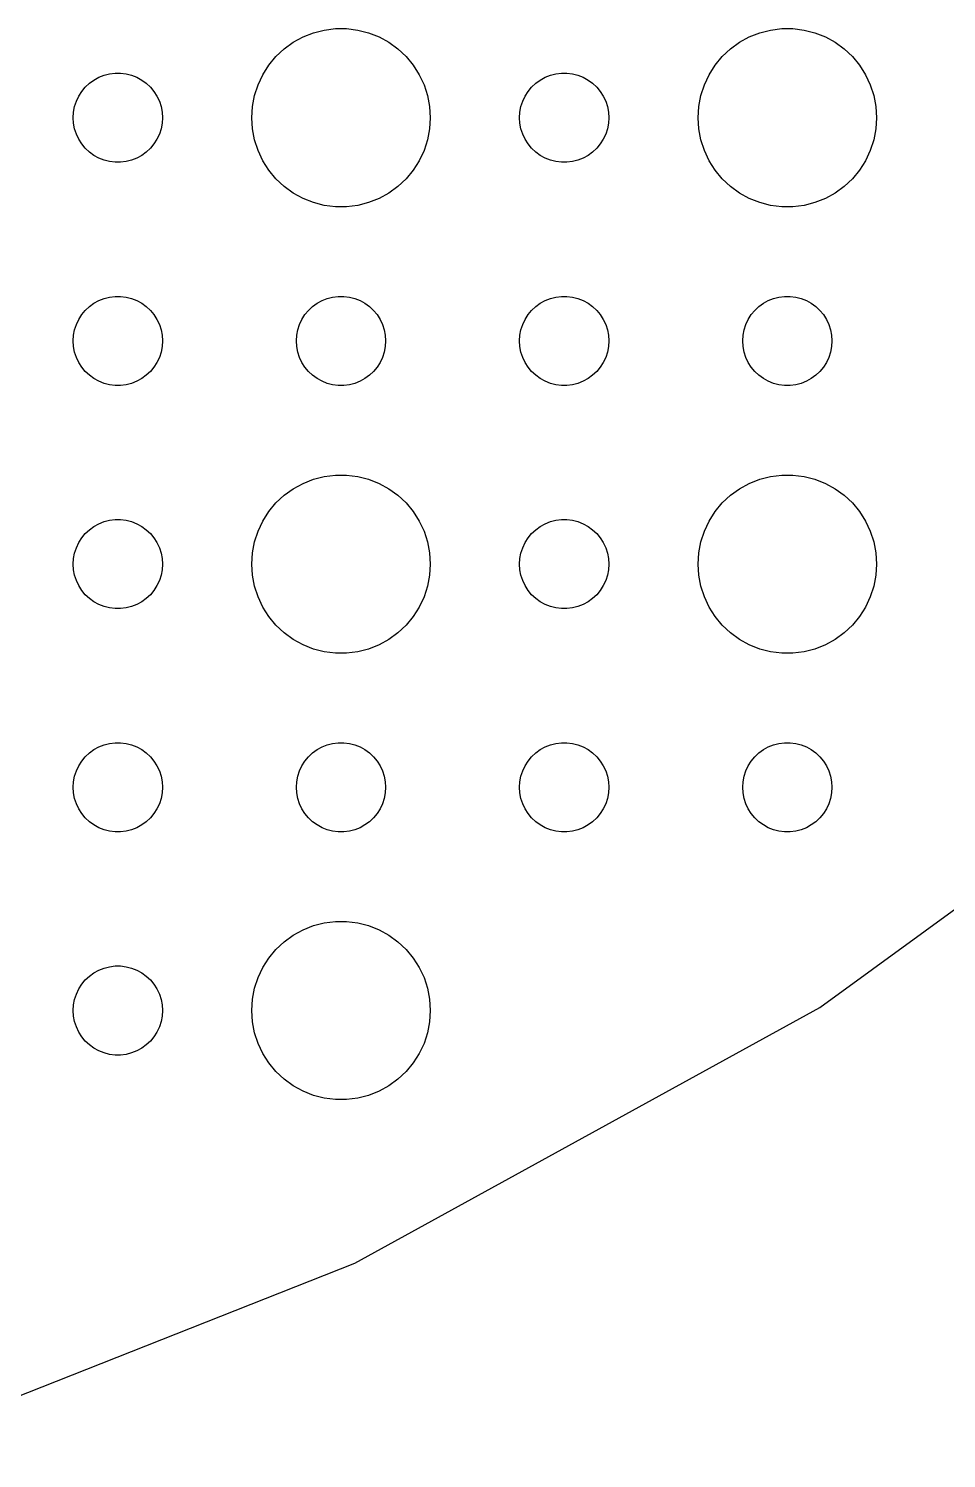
# Model space of a CAD drawing. Header units: metres. Extents: x -142 to 142, y -142 to 142.
# Drawn here: x 49.5 to 80.35, y -135.05 to -87.01 of the extents above; entities that cross this region are included whole.
import ezdxf

# ---------------------------------------------------------------- set-up
doc = ezdxf.new("R2010")
doc.units = ezdxf.units.M

msp = doc.modelspace()

# ---------------------------------------------------------------- linework, layer by layer
for p, q in [((58.3925, -87.467), (58.7227, -87.2855)), ((58.7227, -87.2855), (59.0729, -87.1468)), ((59.0729, -87.1468), (59.4379, -87.0531)), ((59.4379, -87.0531), (59.8116, -87.0059)), ((59.8116, -87.0059), (60.1884, -87.0059)), ((60.1884, -87.0059), (60.5621, -87.0531)), ((60.5621, -87.0531), (60.927, -87.1468)), ((60.927, -87.1468), (61.2773, -87.2855)), ((61.2773, -87.2855), (61.6075, -87.467)), ((73.3925, -87.467), (73.7227, -87.2855)), ((73.7227, -87.2855), (74.073, -87.1468)), ((74.073, -87.1468), (74.4379, -87.0531)), ((74.4379, -87.0531), (74.8116, -87.0059)), ((74.8116, -87.0059), (75.1884, -87.0059)), ((75.1884, -87.0059), (75.5621, -87.0531)), ((75.5621, -87.0531), (75.927, -87.1468)), ((75.927, -87.1468), (76.2773, -87.2855)), ((76.2773, -87.2855), (76.6075, -87.467)), ((57.8131, -87.9464), (58.0877, -87.6885)), ((58.0877, -87.6885), (58.3925, -87.467)), ((61.6075, -87.467), (61.9123, -87.6885)), ((61.9123, -87.6885), (62.1869, -87.9464)), ((72.8131, -87.9464), (73.0877, -87.6885)), ((73.0877, -87.6885), (73.3925, -87.467)), ((76.6075, -87.467), (76.9123, -87.6885)), ((76.9123, -87.6885), (77.1869, -87.9464)), ((57.3711, -88.5547), (57.5729, -88.2366)), ((57.5729, -88.2366), (57.8131, -87.9464)), ((62.1869, -87.9464), (62.427, -88.2366)), ((62.427, -88.2366), (62.6289, -88.5547)), ((72.3711, -88.5547), (72.573, -88.2366)), ((72.573, -88.2366), (72.8131, -87.9464)), ((77.1869, -87.9464), (77.427, -88.2366)), ((77.427, -88.2366), (77.6289, -88.5547)), ((51.4065, -88.9732), (51.5439, -88.8442)), ((51.5439, -88.8442), (51.6963, -88.7335)), ((51.6963, -88.7335), (51.8613, -88.6428)), ((51.8613, -88.6428), (52.0365, -88.5734)), ((52.0365, -88.5734), (52.2189, -88.5266)), ((52.2189, -88.5266), (52.4058, -88.503)), ((52.4058, -88.503), (52.5942, -88.503)), ((52.5942, -88.503), (52.7811, -88.5266)), ((52.7811, -88.5266), (52.9635, -88.5734)), ((52.9635, -88.5734), (53.1387, -88.6428)), ((53.1387, -88.6428), (53.3037, -88.7335)), ((53.3037, -88.7335), (53.4561, -88.8442)), ((53.4561, -88.8442), (53.5934, -88.9732)), ((57.2107, -88.8956), (57.3711, -88.5547)), ((62.6289, -88.5547), (62.7893, -88.8956)), ((66.4065, -88.9732), (66.5439, -88.8442)), ((66.5439, -88.8442), (66.6963, -88.7335)), ((66.6963, -88.7335), (66.8613, -88.6428)), ((66.8613, -88.6428), (67.0365, -88.5734)), ((67.0365, -88.5734), (67.2189, -88.5266)), ((67.2189, -88.5266), (67.4058, -88.503)), ((67.4058, -88.503), (67.5942, -88.503)), ((67.5942, -88.503), (67.7811, -88.5266)), ((67.7811, -88.5266), (67.9635, -88.5734)), ((67.9635, -88.5734), (68.1387, -88.6428)), ((68.1387, -88.6428), (68.3037, -88.7335)), ((68.3037, -88.7335), (68.4561, -88.8442)), ((68.4561, -88.8442), (68.5934, -88.9732)), ((72.2107, -88.8956), (72.3711, -88.5547)), ((77.6289, -88.5547), (77.7893, -88.8956)), ((51.1053, -89.4478), (51.1855, -89.2774)), ((51.1855, -89.2774), (51.2865, -89.1183)), ((51.2865, -89.1183), (51.4065, -88.9732)), ((53.5934, -88.9732), (53.7135, -89.1183)), ((53.7135, -89.1183), (53.8145, -89.2774)), ((53.8145, -89.2774), (53.8947, -89.4478)), ((57.0237, -89.624), (57.0942, -89.2539)), ((57.0942, -89.2539), (57.2107, -88.8956)), ((62.7893, -88.8956), (62.9057, -89.2539)), ((62.9057, -89.2539), (62.9763, -89.624)), ((66.1053, -89.4478), (66.1855, -89.2774)), ((66.1855, -89.2774), (66.2865, -89.1183)), ((66.2865, -89.1183), (66.4065, -88.9732)), ((68.5934, -88.9732), (68.7135, -89.1183)), ((68.7135, -89.1183), (68.8145, -89.2774)), ((68.8145, -89.2774), (68.8947, -89.4478)), ((72.0237, -89.624), (72.0943, -89.2539)), ((72.0943, -89.2539), (72.2107, -88.8956)), ((77.7893, -88.8956), (77.9057, -89.2539)), ((77.9057, -89.2539), (77.9763, -89.624)), ((51, -90), (51.0118, -89.812)), ((51.0118, -89.812), (51.0471, -89.627)), ((51.0471, -89.627), (51.1053, -89.4478)), ((53.8947, -89.4478), (53.9529, -89.627)), ((53.9529, -89.627), (53.9882, -89.812)), ((53.9882, -89.812), (54, -90)), ((57, -90), (57.0237, -89.624)), ((62.9763, -89.624), (63, -90)), ((66, -90), (66.0118, -89.812)), ((66.0118, -89.812), (66.0471, -89.627)), ((66.0471, -89.627), (66.1053, -89.4478)), ((68.8947, -89.4478), (68.9529, -89.627)), ((68.9529, -89.627), (68.9882, -89.812)), ((68.9882, -89.812), (69, -90)), ((72, -90), (72.0237, -89.624)), ((77.9763, -89.624), (78, -90)), ((51.0118, -90.188), (51, -90)), ((51.0471, -90.373), (51.0118, -90.188)), ((53.9882, -90.188), (53.9529, -90.373)), ((54, -90), (53.9882, -90.188)), ((57.0237, -90.376), (57, -90)), ((63, -90), (62.9763, -90.376)), ((66.0118, -90.188), (66, -90)), ((66.0471, -90.373), (66.0118, -90.188)), ((68.9882, -90.188), (68.9529, -90.373)), ((69, -90), (68.9882, -90.188)), ((72.0237, -90.376), (72, -90)), ((78, -90), (77.9763, -90.376)), ((51.1053, -90.5522), (51.0471, -90.373)), ((51.1855, -90.7226), (51.1053, -90.5522)), ((51.2865, -90.8817), (51.1855, -90.7226)), ((53.8145, -90.7226), (53.7135, -90.8817)), ((53.8947, -90.5522), (53.8145, -90.7226)), ((53.9529, -90.373), (53.8947, -90.5522)), ((57.0942, -90.7461), (57.0237, -90.376)), ((57.2107, -91.1044), (57.0942, -90.7461)), ((62.9057, -90.7461), (62.7893, -91.1044)), ((62.9763, -90.376), (62.9057, -90.7461)), ((66.1053, -90.5522), (66.0471, -90.373)), ((66.1855, -90.7226), (66.1053, -90.5522)), ((66.2865, -90.8817), (66.1855, -90.7226)), ((68.8145, -90.7226), (68.7135, -90.8817)), ((68.8947, -90.5522), (68.8145, -90.7226)), ((68.9529, -90.373), (68.8947, -90.5522)), ((72.0943, -90.7461), (72.0237, -90.376)), ((72.2107, -91.1044), (72.0943, -90.7461)), ((77.9057, -90.7461), (77.7893, -91.1044)), ((77.9763, -90.376), (77.9057, -90.7461)), ((51.4065, -91.0268), (51.2865, -90.8817)), ((51.5439, -91.1558), (51.4065, -91.0268)), ((51.6963, -91.2665), (51.5439, -91.1558)), ((51.8613, -91.3572), (51.6963, -91.2665)), ((53.3037, -91.2665), (53.1387, -91.3572)), ((53.4561, -91.1558), (53.3037, -91.2665)), ((53.5934, -91.0268), (53.4561, -91.1558)), ((53.7135, -90.8817), (53.5934, -91.0268)), ((57.3711, -91.4453), (57.2107, -91.1044)), ((62.7893, -91.1044), (62.6289, -91.4453)), ((66.4065, -91.0268), (66.2865, -90.8817)), ((66.5439, -91.1558), (66.4065, -91.0268)), ((66.6963, -91.2665), (66.5439, -91.1558)), ((66.8613, -91.3572), (66.6963, -91.2665)), ((68.3037, -91.2665), (68.1387, -91.3572)), ((68.4561, -91.1558), (68.3037, -91.2665)), ((68.5934, -91.0268), (68.4561, -91.1558)), ((68.7135, -90.8817), (68.5934, -91.0268)), ((72.3711, -91.4453), (72.2107, -91.1044)), ((77.7893, -91.1044), (77.6289, -91.4453)), ((52.0365, -91.4266), (51.8613, -91.3572)), ((52.2189, -91.4734), (52.0365, -91.4266)), ((52.4058, -91.497), (52.2189, -91.4734)), ((52.5942, -91.497), (52.4058, -91.497)), ((52.7811, -91.4734), (52.5942, -91.497)), ((52.9635, -91.4266), (52.7811, -91.4734)), ((53.1387, -91.3572), (52.9635, -91.4266)), ((57.5729, -91.7634), (57.3711, -91.4453)), ((57.8131, -92.0536), (57.5729, -91.7634)), ((62.427, -91.7634), (62.1869, -92.0536)), ((62.6289, -91.4453), (62.427, -91.7634)), ((67.0365, -91.4266), (66.8613, -91.3572)), ((67.2189, -91.4734), (67.0365, -91.4266)), ((67.4058, -91.497), (67.2189, -91.4734)), ((67.5942, -91.497), (67.4058, -91.497)), ((67.7811, -91.4734), (67.5942, -91.497)), ((67.9635, -91.4266), (67.7811, -91.4734)), ((68.1387, -91.3572), (67.9635, -91.4266)), ((72.573, -91.7634), (72.3711, -91.4453)), ((72.8131, -92.0536), (72.573, -91.7634)), ((77.427, -91.7634), (77.1869, -92.0536)), ((77.6289, -91.4453), (77.427, -91.7634)), ((58.0877, -92.3115), (57.8131, -92.0536)), ((62.1869, -92.0536), (61.9123, -92.3115)), ((73.0877, -92.3115), (72.8131, -92.0536)), ((77.1869, -92.0536), (76.9123, -92.3115)), ((58.3925, -92.533), (58.0877, -92.3115)), ((58.7227, -92.7145), (58.3925, -92.533)), ((59.0729, -92.8532), (58.7227, -92.7145)), ((61.2773, -92.7145), (60.927, -92.8532)), ((61.6075, -92.533), (61.2773, -92.7145)), ((61.9123, -92.3115), (61.6075, -92.533)), ((73.3925, -92.533), (73.0877, -92.3115)), ((73.7227, -92.7145), (73.3925, -92.533)), ((74.073, -92.8532), (73.7227, -92.7145)), ((76.2773, -92.7145), (75.927, -92.8532)), ((76.6075, -92.533), (76.2773, -92.7145)), ((76.9123, -92.3115), (76.6075, -92.533)), ((59.4379, -92.9469), (59.0729, -92.8532)), ((59.8116, -92.9941), (59.4379, -92.9469)), ((60.1884, -92.9941), (59.8116, -92.9941)), ((60.5621, -92.9469), (60.1884, -92.9941)), ((60.927, -92.8532), (60.5621, -92.9469)), ((74.4379, -92.9469), (74.073, -92.8532)), ((74.8116, -92.9941), (74.4379, -92.9469)), ((75.1884, -92.9941), (74.8116, -92.9941)), ((75.5621, -92.9469), (75.1884, -92.9941)), ((75.927, -92.8532), (75.5621, -92.9469)), ((51.8613, -96.1428), (52.0365, -96.0734)), ((52.0365, -96.0734), (52.2189, -96.0266)), ((52.2189, -96.0266), (52.4058, -96.003)), ((52.4058, -96.003), (52.5942, -96.003)), ((52.5942, -96.003), (52.7811, -96.0266)), ((52.7811, -96.0266), (52.9635, -96.0734)), ((52.9635, -96.0734), (53.1387, -96.1428)), ((59.3613, -96.1428), (59.5365, -96.0734)), ((59.5365, -96.0734), (59.7189, -96.0266)), ((59.7189, -96.0266), (59.9058, -96.003)), ((59.9058, -96.003), (60.0942, -96.003)), ((60.0942, -96.003), (60.2811, -96.0266)), ((60.2811, -96.0266), (60.4635, -96.0734)), ((60.4635, -96.0734), (60.6387, -96.1428)), ((66.8613, -96.1428), (67.0365, -96.0734)), ((67.0365, -96.0734), (67.2189, -96.0266)), ((67.2189, -96.0266), (67.4058, -96.003)), ((67.4058, -96.003), (67.5942, -96.003)), ((67.5942, -96.003), (67.7811, -96.0266)), ((67.7811, -96.0266), (67.9635, -96.0734)), ((67.9635, -96.0734), (68.1387, -96.1428)), ((74.3613, -96.1428), (74.5365, -96.0734)), ((74.5365, -96.0734), (74.7189, -96.0266)), ((74.7189, -96.0266), (74.9058, -96.003)), ((74.9058, -96.003), (75.0942, -96.003)), ((75.0942, -96.003), (75.2811, -96.0266)), ((75.2811, -96.0266), (75.4635, -96.0734)), ((75.4635, -96.0734), (75.6387, -96.1428)), ((51.2865, -96.6183), (51.4065, -96.4732)), ((51.4065, -96.4732), (51.5439, -96.3442)), ((51.5439, -96.3442), (51.6963, -96.2335)), ((51.6963, -96.2335), (51.8613, -96.1428)), ((53.1387, -96.1428), (53.3037, -96.2335)), ((53.3037, -96.2335), (53.4561, -96.3442)), ((53.4561, -96.3442), (53.5934, -96.4732)), ((53.5934, -96.4732), (53.7135, -96.6183)), ((58.7865, -96.6183), (58.9065, -96.4732)), ((58.9065, -96.4732), (59.0439, -96.3442)), ((59.0439, -96.3442), (59.1963, -96.2335)), ((59.1963, -96.2335), (59.3613, -96.1428)), ((60.6387, -96.1428), (60.8037, -96.2335)), ((60.8037, -96.2335), (60.9561, -96.3442)), ((60.9561, -96.3442), (61.0934, -96.4732)), ((61.0934, -96.4732), (61.2135, -96.6183)), ((66.2865, -96.6183), (66.4065, -96.4732)), ((66.4065, -96.4732), (66.5439, -96.3442)), ((66.5439, -96.3442), (66.6963, -96.2335)), ((66.6963, -96.2335), (66.8613, -96.1428)), ((68.1387, -96.1428), (68.3037, -96.2335)), ((68.3037, -96.2335), (68.4561, -96.3442)), ((68.4561, -96.3442), (68.5934, -96.4732)), ((68.5934, -96.4732), (68.7135, -96.6183)), ((73.7865, -96.6183), (73.9065, -96.4732)), ((73.9065, -96.4732), (74.0439, -96.3442)), ((74.0439, -96.3442), (74.1963, -96.2335)), ((74.1963, -96.2335), (74.3613, -96.1428)), ((75.6387, -96.1428), (75.8037, -96.2335)), ((75.8037, -96.2335), (75.9561, -96.3442)), ((75.9561, -96.3442), (76.0934, -96.4732)), ((76.0934, -96.4732), (76.2135, -96.6183)), ((51.0471, -97.127), (51.1053, -96.9478)), ((51.1053, -96.9478), (51.1855, -96.7774)), ((51.1855, -96.7774), (51.2865, -96.6183)), ((53.7135, -96.6183), (53.8145, -96.7774)), ((53.8145, -96.7774), (53.8947, -96.9478)), ((53.8947, -96.9478), (53.9529, -97.127)), ((58.5471, -97.127), (58.6053, -96.9478)), ((58.6053, -96.9478), (58.6855, -96.7774)), ((58.6855, -96.7774), (58.7865, -96.6183)), ((61.2135, -96.6183), (61.3145, -96.7774)), ((61.3145, -96.7774), (61.3947, -96.9478)), ((61.3947, -96.9478), (61.4529, -97.127)), ((66.0471, -97.127), (66.1053, -96.9478)), ((66.1053, -96.9478), (66.1855, -96.7774)), ((66.1855, -96.7774), (66.2865, -96.6183)), ((68.7135, -96.6183), (68.8145, -96.7774)), ((68.8145, -96.7774), (68.8947, -96.9478)), ((68.8947, -96.9478), (68.9529, -97.127)), ((73.5471, -97.127), (73.6053, -96.9478)), ((73.6053, -96.9478), (73.6855, -96.7774)), ((73.6855, -96.7774), (73.7865, -96.6183)), ((76.2135, -96.6183), (76.3145, -96.7774)), ((76.3145, -96.7774), (76.3947, -96.9478)), ((76.3947, -96.9478), (76.4529, -97.127)), ((51, -97.5), (51.0118, -97.312)), ((51.0118, -97.688), (51, -97.5)), ((51.0118, -97.312), (51.0471, -97.127)), ((53.9529, -97.127), (53.9882, -97.312)), ((53.9882, -97.312), (54, -97.5)), ((54, -97.5), (53.9882, -97.688)), ((58.5, -97.5), (58.5118, -97.312)), ((58.5118, -97.688), (58.5, -97.5)), ((58.5118, -97.312), (58.5471, -97.127)), ((61.4529, -97.127), (61.4882, -97.312)), ((61.4882, -97.312), (61.5, -97.5)), ((61.5, -97.5), (61.4882, -97.688)), ((66, -97.5), (66.0118, -97.312)), ((66.0118, -97.688), (66, -97.5)), ((66.0118, -97.312), (66.0471, -97.127)), ((68.9529, -97.127), (68.9882, -97.312)), ((68.9882, -97.312), (69, -97.5)), ((69, -97.5), (68.9882, -97.688)), ((73.5, -97.5), (73.5118, -97.312)), ((73.5118, -97.688), (73.5, -97.5)), ((73.5118, -97.312), (73.5471, -97.127)), ((76.4529, -97.127), (76.4882, -97.312)), ((76.4882, -97.312), (76.5, -97.5)), ((76.5, -97.5), (76.4882, -97.688)), ((51.0471, -97.873), (51.0118, -97.688)), ((51.1053, -98.0522), (51.0471, -97.873)), ((53.9529, -97.873), (53.8947, -98.0522)), ((53.9882, -97.688), (53.9529, -97.873)), ((58.5471, -97.873), (58.5118, -97.688)), ((58.6053, -98.0522), (58.5471, -97.873)), ((61.4529, -97.873), (61.3947, -98.0522)), ((61.4882, -97.688), (61.4529, -97.873)), ((66.0471, -97.873), (66.0118, -97.688)), ((66.1053, -98.0522), (66.0471, -97.873)), ((68.9529, -97.873), (68.8947, -98.0522)), ((68.9882, -97.688), (68.9529, -97.873)), ((73.5471, -97.873), (73.5118, -97.688)), ((73.6053, -98.0522), (73.5471, -97.873)), ((76.4529, -97.873), (76.3947, -98.0522)), ((76.4882, -97.688), (76.4529, -97.873)), ((51.1855, -98.2226), (51.1053, -98.0522)), ((51.2865, -98.3817), (51.1855, -98.2226)), ((51.4065, -98.5268), (51.2865, -98.3817)), ((53.7135, -98.3817), (53.5934, -98.5268)), ((53.8145, -98.2226), (53.7135, -98.3817)), ((53.8947, -98.0522), (53.8145, -98.2226)), ((58.6855, -98.2226), (58.6053, -98.0522)), ((58.7865, -98.3817), (58.6855, -98.2226)), ((58.9065, -98.5268), (58.7865, -98.3817)), ((61.2135, -98.3817), (61.0934, -98.5268)), ((61.3145, -98.2226), (61.2135, -98.3817)), ((61.3947, -98.0522), (61.3145, -98.2226)), ((66.1855, -98.2226), (66.1053, -98.0522)), ((66.2865, -98.3817), (66.1855, -98.2226)), ((66.4065, -98.5268), (66.2865, -98.3817)), ((68.7135, -98.3817), (68.5934, -98.5268)), ((68.8145, -98.2226), (68.7135, -98.3817)), ((68.8947, -98.0522), (68.8145, -98.2226)), ((73.6855, -98.2226), (73.6053, -98.0522)), ((73.7865, -98.3817), (73.6855, -98.2226)), ((73.9065, -98.5268), (73.7865, -98.3817)), ((76.2135, -98.3817), (76.0934, -98.5268)), ((76.3145, -98.2226), (76.2135, -98.3817)), ((76.3947, -98.0522), (76.3145, -98.2226)), ((51.5439, -98.6558), (51.4065, -98.5268)), ((51.6963, -98.7665), (51.5439, -98.6558)), ((51.8613, -98.8572), (51.6963, -98.7665)), ((52.0365, -98.9266), (51.8613, -98.8572)), ((52.2189, -98.9734), (52.0365, -98.9266)), ((52.9635, -98.9266), (52.7811, -98.9734)), ((53.1387, -98.8572), (52.9635, -98.9266)), ((53.3037, -98.7665), (53.1387, -98.8572)), ((53.4561, -98.6558), (53.3037, -98.7665)), ((53.5934, -98.5268), (53.4561, -98.6558)), ((59.0439, -98.6558), (58.9065, -98.5268)), ((59.1963, -98.7665), (59.0439, -98.6558)), ((59.3613, -98.8572), (59.1963, -98.7665)), ((59.5365, -98.9266), (59.3613, -98.8572)), ((59.7189, -98.9734), (59.5365, -98.9266)), ((60.4635, -98.9266), (60.2811, -98.9734)), ((60.6387, -98.8572), (60.4635, -98.9266)), ((60.8037, -98.7665), (60.6387, -98.8572)), ((60.9561, -98.6558), (60.8037, -98.7665)), ((61.0934, -98.5268), (60.9561, -98.6558)), ((66.5439, -98.6558), (66.4065, -98.5268)), ((66.6963, -98.7665), (66.5439, -98.6558)), ((66.8613, -98.8572), (66.6963, -98.7665)), ((67.0365, -98.9266), (66.8613, -98.8572)), ((67.2189, -98.9734), (67.0365, -98.9266)), ((67.9635, -98.9266), (67.7811, -98.9734)), ((68.1387, -98.8572), (67.9635, -98.9266)), ((68.3037, -98.7665), (68.1387, -98.8572)), ((68.4561, -98.6558), (68.3037, -98.7665)), ((68.5934, -98.5268), (68.4561, -98.6558)), ((74.0439, -98.6558), (73.9065, -98.5268)), ((74.1963, -98.7665), (74.0439, -98.6558)), ((74.3613, -98.8572), (74.1963, -98.7665)), ((74.5365, -98.9266), (74.3613, -98.8572)), ((74.7189, -98.9734), (74.5365, -98.9266)), ((75.4635, -98.9266), (75.2811, -98.9734)), ((75.6387, -98.8572), (75.4635, -98.9266)), ((75.8037, -98.7665), (75.6387, -98.8572)), ((75.9561, -98.6558), (75.8037, -98.7665)), ((76.0934, -98.5268), (75.9561, -98.6558)), ((52.4058, -98.997), (52.2189, -98.9734)), ((52.5942, -98.997), (52.4058, -98.997)), ((52.7811, -98.9734), (52.5942, -98.997)), ((59.9058, -98.997), (59.7189, -98.9734)), ((60.0942, -98.997), (59.9058, -98.997)), ((60.2811, -98.9734), (60.0942, -98.997)), ((67.4058, -98.997), (67.2189, -98.9734)), ((67.5942, -98.997), (67.4058, -98.997)), ((67.7811, -98.9734), (67.5942, -98.997)), ((74.9058, -98.997), (74.7189, -98.9734)), ((75.0942, -98.997), (74.9058, -98.997)), ((75.2811, -98.9734), (75.0942, -98.997)), ((58.3925, -102.467), (58.7227, -102.286)), ((58.7227, -102.286), (59.0729, -102.147)), ((59.0729, -102.147), (59.4379, -102.053)), ((59.4379, -102.053), (59.8116, -102.006)), ((59.8116, -102.006), (60.1884, -102.006)), ((60.1884, -102.006), (60.5621, -102.053)), ((60.5621, -102.053), (60.927, -102.147)), ((60.927, -102.147), (61.2773, -102.286)), ((61.2773, -102.286), (61.6075, -102.467)), ((73.3925, -102.467), (73.7227, -102.286)), ((73.7227, -102.286), (74.073, -102.147)), ((74.073, -102.147), (74.4379, -102.053)), ((74.4379, -102.053), (74.8116, -102.006)), ((74.8116, -102.006), (75.1884, -102.006)), ((75.1884, -102.006), (75.5621, -102.053)), ((75.5621, -102.053), (75.927, -102.147)), ((75.927, -102.147), (76.2773, -102.286)), ((76.2773, -102.286), (76.6075, -102.467)), ((57.8131, -102.946), (58.0877, -102.688)), ((58.0877, -102.688), (58.3925, -102.467)), ((61.6075, -102.467), (61.9123, -102.688)), ((61.9123, -102.688), (62.1869, -102.946)), ((72.8131, -102.946), (73.0877, -102.688)), ((73.0877, -102.688), (73.3925, -102.467)), ((76.6075, -102.467), (76.9123, -102.688)), ((76.9123, -102.688), (77.1869, -102.946)), ((57.3711, -103.555), (57.5729, -103.237)), ((57.5729, -103.237), (57.8131, -102.946)), ((62.1869, -102.946), (62.427, -103.237)), ((62.427, -103.237), (62.6289, -103.555)), ((72.3711, -103.555), (72.573, -103.237)), ((72.573, -103.237), (72.8131, -102.946)), ((77.1869, -102.946), (77.427, -103.237)), ((77.427, -103.237), (77.6289, -103.555)), ((51.5439, -103.844), (51.6963, -103.734)), ((51.6963, -103.734), (51.8613, -103.643)), ((51.8613, -103.643), (52.0365, -103.573)), ((52.0365, -103.573), (52.2189, -103.527)), ((52.2189, -103.527), (52.4058, -103.503)), ((52.4058, -103.503), (52.5942, -103.503)), ((52.5942, -103.503), (52.7811, -103.527)), ((52.7811, -103.527), (52.9635, -103.573)), ((52.9635, -103.573), (53.1387, -103.643)), ((53.1387, -103.643), (53.3037, -103.734)), ((53.3037, -103.734), (53.4561, -103.844)), ((57.2107, -103.896), (57.3711, -103.555)), ((62.6289, -103.555), (62.7893, -103.896)), ((66.5439, -103.844), (66.6963, -103.734)), ((66.6963, -103.734), (66.8613, -103.643)), ((66.8613, -103.643), (67.0365, -103.573)), ((67.0365, -103.573), (67.2189, -103.527)), ((67.2189, -103.527), (67.4058, -103.503)), ((67.4058, -103.503), (67.5942, -103.503)), ((67.5942, -103.503), (67.7811, -103.527)), ((67.7811, -103.527), (67.9635, -103.573)), ((67.9635, -103.573), (68.1387, -103.643)), ((68.1387, -103.643), (68.3037, -103.734)), ((68.3037, -103.734), (68.4561, -103.844)), ((72.2107, -103.896), (72.3711, -103.555)), ((77.6289, -103.555), (77.7893, -103.896)), ((51.1855, -104.277), (51.2865, -104.118)), ((51.2865, -104.118), (51.4065, -103.973)), ((51.4065, -103.973), (51.5439, -103.844)), ((53.4561, -103.844), (53.5934, -103.973)), ((53.5934, -103.973), (53.7135, -104.118)), ((53.7135, -104.118), (53.8145, -104.277)), ((57.0237, -104.624), (57.0942, -104.254)), ((57.0942, -104.254), (57.2107, -103.896)), ((62.7893, -103.896), (62.9057, -104.254)), ((62.9057, -104.254), (62.9763, -104.624)), ((66.1855, -104.277), (66.2865, -104.118)), ((66.2865, -104.118), (66.4065, -103.973)), ((66.4065, -103.973), (66.5439, -103.844)), ((68.4561, -103.844), (68.5934, -103.973)), ((68.5934, -103.973), (68.7135, -104.118)), ((68.7135, -104.118), (68.8145, -104.277)), ((72.0237, -104.624), (72.0943, -104.254)), ((72.0943, -104.254), (72.2107, -103.896)), ((77.7893, -103.896), (77.9057, -104.254)), ((77.9057, -104.254), (77.9763, -104.624)), ((51.0118, -104.812), (51.0471, -104.627)), ((51.0471, -104.627), (51.1053, -104.448)), ((51.1053, -104.448), (51.1855, -104.277)), ((53.8145, -104.277), (53.8947, -104.448)), ((53.8947, -104.448), (53.9529, -104.627)), ((53.9529, -104.627), (53.9882, -104.812)), ((57, -105), (57.0237, -104.624)), ((62.9763, -104.624), (63, -105)), ((66.0118, -104.812), (66.0471, -104.627)), ((66.0471, -104.627), (66.1053, -104.448)), ((66.1053, -104.448), (66.1855, -104.277)), ((68.8145, -104.277), (68.8947, -104.448)), ((68.8947, -104.448), (68.9529, -104.627)), ((68.9529, -104.627), (68.9882, -104.812)), ((72, -105), (72.0237, -104.624)), ((77.9763, -104.624), (78, -105)), ((51, -105), (51.0118, -104.812)), ((51.0118, -105.188), (51, -105)), ((51.0471, -105.373), (51.0118, -105.188)), ((53.9882, -105.188), (53.9529, -105.373)), ((53.9882, -104.812), (54, -105)), ((54, -105), (53.9882, -105.188)), ((57.0237, -105.376), (57, -105)), ((63, -105), (62.9763, -105.376)), ((66, -105), (66.0118, -104.812)), ((66.0118, -105.188), (66, -105)), ((66.0471, -105.373), (66.0118, -105.188)), ((68.9882, -105.188), (68.9529, -105.373)), ((68.9882, -104.812), (69, -105)), ((69, -105), (68.9882, -105.188)), ((72.0237, -105.376), (72, -105)), ((78, -105), (77.9763, -105.376)), ((51.1053, -105.552), (51.0471, -105.373)), ((51.1855, -105.723), (51.1053, -105.552)), ((53.8947, -105.552), (53.8145, -105.723)), ((53.9529, -105.373), (53.8947, -105.552)), ((57.0942, -105.746), (57.0237, -105.376)), ((62.9763, -105.376), (62.9057, -105.746)), ((66.1053, -105.552), (66.0471, -105.373)), ((66.1855, -105.723), (66.1053, -105.552)), ((68.8947, -105.552), (68.8145, -105.723)), ((68.9529, -105.373), (68.8947, -105.552)), ((72.0943, -105.746), (72.0237, -105.376)), ((77.9763, -105.376), (77.9057, -105.746)), ((51.2865, -105.882), (51.1855, -105.723)), ((51.4065, -106.027), (51.2865, -105.882)), ((51.5439, -106.156), (51.4065, -106.027)), ((51.6963, -106.266), (51.5439, -106.156)), ((53.4561, -106.156), (53.3037, -106.266)), ((53.5934, -106.027), (53.4561, -106.156)), ((53.7135, -105.882), (53.5934, -106.027)), ((53.8145, -105.723), (53.7135, -105.882)), ((57.2107, -106.104), (57.0942, -105.746)), ((57.3711, -106.445), (57.2107, -106.104)), ((62.7893, -106.104), (62.6289, -106.445)), ((62.9057, -105.746), (62.7893, -106.104)), ((66.2865, -105.882), (66.1855, -105.723)), ((66.4065, -106.027), (66.2865, -105.882)), ((66.5439, -106.156), (66.4065, -106.027)), ((66.6963, -106.266), (66.5439, -106.156)), ((68.4561, -106.156), (68.3037, -106.266)), ((68.5934, -106.027), (68.4561, -106.156)), ((68.7135, -105.882), (68.5934, -106.027)), ((68.8145, -105.723), (68.7135, -105.882)), ((72.2107, -106.104), (72.0943, -105.746)), ((72.3711, -106.445), (72.2107, -106.104)), ((77.7893, -106.104), (77.6289, -106.445)), ((77.9057, -105.746), (77.7893, -106.104)), ((51.8613, -106.357), (51.6963, -106.266)), ((52.0365, -106.427), (51.8613, -106.357)), ((52.2189, -106.473), (52.0365, -106.427)), ((52.4058, -106.497), (52.2189, -106.473)), ((52.5942, -106.497), (52.4058, -106.497)), ((52.7811, -106.473), (52.5942, -106.497)), ((52.9635, -106.427), (52.7811, -106.473)), ((53.1387, -106.357), (52.9635, -106.427)), ((53.3037, -106.266), (53.1387, -106.357)), ((57.5729, -106.763), (57.3711, -106.445)), ((62.6289, -106.445), (62.427, -106.763)), ((66.8613, -106.357), (66.6963, -106.266)), ((67.0365, -106.427), (66.8613, -106.357)), ((67.2189, -106.473), (67.0365, -106.427)), ((67.4058, -106.497), (67.2189, -106.473)), ((67.5942, -106.497), (67.4058, -106.497)), ((67.7811, -106.473), (67.5942, -106.497)), ((67.9635, -106.427), (67.7811, -106.473)), ((68.1387, -106.357), (67.9635, -106.427)), ((68.3037, -106.266), (68.1387, -106.357)), ((72.573, -106.763), (72.3711, -106.445)), ((77.6289, -106.445), (77.427, -106.763)), ((57.8131, -107.054), (57.5729, -106.763)), ((58.0877, -107.312), (57.8131, -107.054)), ((62.1869, -107.054), (61.9123, -107.312)), ((62.427, -106.763), (62.1869, -107.054)), ((72.8131, -107.054), (72.573, -106.763)), ((73.0877, -107.312), (72.8131, -107.054)), ((77.1869, -107.054), (76.9123, -107.312)), ((77.427, -106.763), (77.1869, -107.054)), ((58.3925, -107.533), (58.0877, -107.312)), ((58.7227, -107.714), (58.3925, -107.533)), ((61.6075, -107.533), (61.2773, -107.714)), ((61.9123, -107.312), (61.6075, -107.533)), ((73.3925, -107.533), (73.0877, -107.312)), ((73.7227, -107.714), (73.3925, -107.533)), ((76.6075, -107.533), (76.2773, -107.714)), ((76.9123, -107.312), (76.6075, -107.533)), ((59.0729, -107.853), (58.7227, -107.714)), ((59.4379, -107.947), (59.0729, -107.853)), ((59.8116, -107.994), (59.4379, -107.947)), ((60.1884, -107.994), (59.8116, -107.994)), ((60.5621, -107.947), (60.1884, -107.994)), ((60.927, -107.853), (60.5621, -107.947)), ((61.2773, -107.714), (60.927, -107.853)), ((74.073, -107.853), (73.7227, -107.714)), ((74.4379, -107.947), (74.073, -107.853)), ((74.8116, -107.994), (74.4379, -107.947)), ((75.1884, -107.994), (74.8116, -107.994)), ((75.5621, -107.947), (75.1884, -107.994)), ((75.927, -107.853), (75.5621, -107.947)), ((76.2773, -107.714), (75.927, -107.853)), ((76.0874, -119.895), (90.5142, -109.413)), ((51.4065, -111.473), (51.5439, -111.344)), ((51.5439, -111.344), (51.6963, -111.234)), ((51.6963, -111.234), (51.8613, -111.143)), ((51.8613, -111.143), (52.0365, -111.073)), ((52.0365, -111.073), (52.2189, -111.027)), ((52.2189, -111.027), (52.4058, -111.003)), ((52.4058, -111.003), (52.5942, -111.003)), ((52.5942, -111.003), (52.7811, -111.027)), ((52.7811, -111.027), (52.9635, -111.073)), ((52.9635, -111.073), (53.1387, -111.143)), ((53.1387, -111.143), (53.3037, -111.234)), ((53.3037, -111.234), (53.4561, -111.344)), ((53.4561, -111.344), (53.5934, -111.473)), ((58.9065, -111.473), (59.0439, -111.344)), ((59.0439, -111.344), (59.1963, -111.234)), ((59.1963, -111.234), (59.3613, -111.143)), ((59.3613, -111.143), (59.5365, -111.073)), ((59.5365, -111.073), (59.7189, -111.027)), ((59.7189, -111.027), (59.9058, -111.003)), ((59.9058, -111.003), (60.0942, -111.003)), ((60.0942, -111.003), (60.2811, -111.027)), ((60.2811, -111.027), (60.4635, -111.073)), ((60.4635, -111.073), (60.6387, -111.143)), ((60.6387, -111.143), (60.8037, -111.234)), ((60.8037, -111.234), (60.9561, -111.344)), ((60.9561, -111.344), (61.0934, -111.473)), ((66.4065, -111.473), (66.5439, -111.344)), ((66.5439, -111.344), (66.6963, -111.234)), ((66.6963, -111.234), (66.8613, -111.143)), ((66.8613, -111.143), (67.0365, -111.073)), ((67.0365, -111.073), (67.2189, -111.027)), ((67.2189, -111.027), (67.4058, -111.003)), ((67.4058, -111.003), (67.5942, -111.003)), ((67.5942, -111.003), (67.7811, -111.027)), ((67.7811, -111.027), (67.9635, -111.073)), ((67.9635, -111.073), (68.1387, -111.143)), ((68.1387, -111.143), (68.3037, -111.234)), ((68.3037, -111.234), (68.4561, -111.344)), ((68.4561, -111.344), (68.5934, -111.473)), ((73.9065, -111.473), (74.0439, -111.344)), ((74.0439, -111.344), (74.1963, -111.234)), ((74.1963, -111.234), (74.3613, -111.143)), ((74.3613, -111.143), (74.5365, -111.073)), ((74.5365, -111.073), (74.7189, -111.027)), ((74.7189, -111.027), (74.9058, -111.003)), ((74.9058, -111.003), (75.0942, -111.003)), ((75.0942, -111.003), (75.2811, -111.027)), ((75.2811, -111.027), (75.4635, -111.073)), ((75.4635, -111.073), (75.6387, -111.143)), ((75.6387, -111.143), (75.8037, -111.234)), ((75.8037, -111.234), (75.9561, -111.344)), ((75.9561, -111.344), (76.0934, -111.473)), ((51.1053, -111.948), (51.1855, -111.777)), ((51.1855, -111.777), (51.2865, -111.618)), ((51.2865, -111.618), (51.4065, -111.473)), ((53.5934, -111.473), (53.7135, -111.618)), ((53.7135, -111.618), (53.8145, -111.777)), ((53.8145, -111.777), (53.8947, -111.948)), ((58.6053, -111.948), (58.6855, -111.777)), ((58.6855, -111.777), (58.7865, -111.618)), ((58.7865, -111.618), (58.9065, -111.473)), ((61.0934, -111.473), (61.2135, -111.618)), ((61.2135, -111.618), (61.3145, -111.777)), ((61.3145, -111.777), (61.3947, -111.948)), ((66.1053, -111.948), (66.1855, -111.777)), ((66.1855, -111.777), (66.2865, -111.618)), ((66.2865, -111.618), (66.4065, -111.473)), ((68.5934, -111.473), (68.7135, -111.618)), ((68.7135, -111.618), (68.8145, -111.777)), ((68.8145, -111.777), (68.8947, -111.948)), ((73.6053, -111.948), (73.6855, -111.777)), ((73.6855, -111.777), (73.7865, -111.618)), ((73.7865, -111.618), (73.9065, -111.473)), ((76.0934, -111.473), (76.2135, -111.618)), ((76.2135, -111.618), (76.3145, -111.777)), ((76.3145, -111.777), (76.3947, -111.948)), ((51, -112.5), (51.0118, -112.312)), ((51.0118, -112.312), (51.0471, -112.127)), ((51.0471, -112.127), (51.1053, -111.948)), ((53.8947, -111.948), (53.9529, -112.127)), ((53.9529, -112.127), (53.9882, -112.312)), ((53.9882, -112.312), (54, -112.5)), ((58.5, -112.5), (58.5118, -112.312)), ((58.5118, -112.312), (58.5471, -112.127)), ((58.5471, -112.127), (58.6053, -111.948)), ((61.3947, -111.948), (61.4529, -112.127)), ((61.4529, -112.127), (61.4882, -112.312)), ((61.4882, -112.312), (61.5, -112.5)), ((66, -112.5), (66.0118, -112.312)), ((66.0118, -112.312), (66.0471, -112.127)), ((66.0471, -112.127), (66.1053, -111.948)), ((68.8947, -111.948), (68.9529, -112.127)), ((68.9529, -112.127), (68.9882, -112.312)), ((68.9882, -112.312), (69, -112.5)), ((73.5, -112.5), (73.5118, -112.312)), ((73.5118, -112.312), (73.5471, -112.127)), ((73.5471, -112.127), (73.6053, -111.948)), ((76.3947, -111.948), (76.4529, -112.127)), ((76.4529, -112.127), (76.4882, -112.312)), ((76.4882, -112.312), (76.5, -112.5)), ((51.0118, -112.688), (51, -112.5)), ((51.0471, -112.873), (51.0118, -112.688)), ((51.1053, -113.052), (51.0471, -112.873)), ((53.9529, -112.873), (53.8947, -113.052)), ((53.9882, -112.688), (53.9529, -112.873)), ((54, -112.5), (53.9882, -112.688)), ((58.5118, -112.688), (58.5, -112.5)), ((58.5471, -112.873), (58.5118, -112.688)), ((58.6053, -113.052), (58.5471, -112.873)), ((61.4529, -112.873), (61.3947, -113.052)), ((61.4882, -112.688), (61.4529, -112.873)), ((61.5, -112.5), (61.4882, -112.688)), ((66.0118, -112.688), (66, -112.5)), ((66.0471, -112.873), (66.0118, -112.688)), ((66.1053, -113.052), (66.0471, -112.873)), ((68.9529, -112.873), (68.8947, -113.052)), ((68.9882, -112.688), (68.9529, -112.873)), ((69, -112.5), (68.9882, -112.688)), ((73.5118, -112.688), (73.5, -112.5)), ((73.5471, -112.873), (73.5118, -112.688)), ((73.6053, -113.052), (73.5471, -112.873)), ((76.4529, -112.873), (76.3947, -113.052)), ((76.4882, -112.688), (76.4529, -112.873)), ((76.5, -112.5), (76.4882, -112.688)), ((51.1855, -113.223), (51.1053, -113.052)), ((51.2865, -113.382), (51.1855, -113.223)), ((51.4065, -113.527), (51.2865, -113.382)), ((53.7135, -113.382), (53.5934, -113.527)), ((53.8145, -113.223), (53.7135, -113.382)), ((53.8947, -113.052), (53.8145, -113.223)), ((58.6855, -113.223), (58.6053, -113.052)), ((58.7865, -113.382), (58.6855, -113.223)), ((58.9065, -113.527), (58.7865, -113.382)), ((61.2135, -113.382), (61.0934, -113.527)), ((61.3145, -113.223), (61.2135, -113.382)), ((61.3947, -113.052), (61.3145, -113.223)), ((66.1855, -113.223), (66.1053, -113.052)), ((66.2865, -113.382), (66.1855, -113.223)), ((66.4065, -113.527), (66.2865, -113.382)), ((68.7135, -113.382), (68.5934, -113.527)), ((68.8145, -113.223), (68.7135, -113.382)), ((68.8947, -113.052), (68.8145, -113.223)), ((73.6855, -113.223), (73.6053, -113.052)), ((73.7865, -113.382), (73.6855, -113.223)), ((73.9065, -113.527), (73.7865, -113.382)), ((76.2135, -113.382), (76.0934, -113.527)), ((76.3145, -113.223), (76.2135, -113.382)), ((76.3947, -113.052), (76.3145, -113.223)), ((51.5439, -113.656), (51.4065, -113.527)), ((51.6963, -113.766), (51.5439, -113.656)), ((51.8613, -113.857), (51.6963, -113.766)), ((52.0365, -113.927), (51.8613, -113.857)), ((53.1387, -113.857), (52.9635, -113.927)), ((53.3037, -113.766), (53.1387, -113.857)), ((53.4561, -113.656), (53.3037, -113.766)), ((53.5934, -113.527), (53.4561, -113.656)), ((59.0439, -113.656), (58.9065, -113.527)), ((59.1963, -113.766), (59.0439, -113.656)), ((59.3613, -113.857), (59.1963, -113.766)), ((59.5365, -113.927), (59.3613, -113.857)), ((60.6387, -113.857), (60.4635, -113.927)), ((60.8037, -113.766), (60.6387, -113.857)), ((60.9561, -113.656), (60.8037, -113.766)), ((61.0934, -113.527), (60.9561, -113.656)), ((66.5439, -113.656), (66.4065, -113.527)), ((66.6963, -113.766), (66.5439, -113.656)), ((66.8613, -113.857), (66.6963, -113.766)), ((67.0365, -113.927), (66.8613, -113.857)), ((68.1387, -113.857), (67.9635, -113.927)), ((68.3037, -113.766), (68.1387, -113.857)), ((68.4561, -113.656), (68.3037, -113.766)), ((68.5934, -113.527), (68.4561, -113.656)), ((74.0439, -113.656), (73.9065, -113.527)), ((74.1963, -113.766), (74.0439, -113.656)), ((74.3613, -113.857), (74.1963, -113.766)), ((74.5365, -113.927), (74.3613, -113.857)), ((75.6387, -113.857), (75.4635, -113.927)), ((75.8037, -113.766), (75.6387, -113.857)), ((75.9561, -113.656), (75.8037, -113.766)), ((76.0934, -113.527), (75.9561, -113.656)), ((52.2189, -113.973), (52.0365, -113.927)), ((52.4058, -113.997), (52.2189, -113.973)), ((52.5942, -113.997), (52.4058, -113.997)), ((52.7811, -113.973), (52.5942, -113.997)), ((52.9635, -113.927), (52.7811, -113.973)), ((59.7189, -113.973), (59.5365, -113.927)), ((59.9058, -113.997), (59.7189, -113.973)), ((60.0942, -113.997), (59.9058, -113.997)), ((60.2811, -113.973), (60.0942, -113.997)), ((60.4635, -113.927), (60.2811, -113.973)), ((67.2189, -113.973), (67.0365, -113.927)), ((67.4058, -113.997), (67.2189, -113.973)), ((67.5942, -113.997), (67.4058, -113.997)), ((67.7811, -113.973), (67.5942, -113.997)), ((67.9635, -113.927), (67.7811, -113.973)), ((74.7189, -113.973), (74.5365, -113.927)), ((74.9058, -113.997), (74.7189, -113.973)), ((75.0942, -113.997), (74.9058, -113.997)), ((75.2811, -113.973), (75.0942, -113.997)), ((75.4635, -113.927), (75.2811, -113.973)), ((58.7227, -117.286), (59.0729, -117.147)), ((59.0729, -117.147), (59.4379, -117.053)), ((59.4379, -117.053), (59.8116, -117.006)), ((59.8116, -117.006), (60.1884, -117.006)), ((60.1884, -117.006), (60.5621, -117.053)), ((60.5621, -117.053), (60.927, -117.147)), ((60.927, -117.147), (61.2773, -117.286)), ((57.8131, -117.946), (58.0877, -117.688)), ((58.0877, -117.688), (58.3925, -117.467)), ((58.3925, -117.467), (58.7227, -117.286)), ((61.2773, -117.286), (61.6075, -117.467)), ((61.6075, -117.467), (61.9123, -117.688)), ((61.9123, -117.688), (62.1869, -117.946)), ((57.5729, -118.237), (57.8131, -117.946)), ((62.1869, -117.946), (62.427, -118.237)), ((51.6963, -118.734), (51.8613, -118.643)), ((51.8613, -118.643), (52.0365, -118.573)), ((52.0365, -118.573), (52.2189, -118.527)), ((52.2189, -118.527), (52.4058, -118.503)), ((52.4058, -118.503), (52.5942, -118.503)), ((52.5942, -118.503), (52.7811, -118.527)), ((52.7811, -118.527), (52.9635, -118.573)), ((52.9635, -118.573), (53.1387, -118.643)), ((53.1387, -118.643), (53.3037, -118.734)), ((57.2107, -118.896), (57.3711, -118.555)), ((57.3711, -118.555), (57.5729, -118.237)), ((62.427, -118.237), (62.6289, -118.555)), ((62.6289, -118.555), (62.7893, -118.896)), ((51.1855, -119.277), (51.2865, -119.118)), ((51.2865, -119.118), (51.4065, -118.973)), ((51.4065, -118.973), (51.5439, -118.844)), ((51.5439, -118.844), (51.6963, -118.734)), ((53.3037, -118.734), (53.4561, -118.844)), ((53.4561, -118.844), (53.5934, -118.973)), ((53.5934, -118.973), (53.7135, -119.118)), ((53.7135, -119.118), (53.8145, -119.277)), ((57.0942, -119.254), (57.2107, -118.896)), ((62.7893, -118.896), (62.9057, -119.254)), ((51.0118, -119.812), (51.0471, -119.627)), ((51.0471, -119.627), (51.1053, -119.448)), ((51.1053, -119.448), (51.1855, -119.277)), ((53.8145, -119.277), (53.8947, -119.448)), ((53.8947, -119.448), (53.9529, -119.627)), ((53.9529, -119.627), (53.9882, -119.812)), ((57, -120), (57.0237, -119.624)), ((57.0237, -119.624), (57.0942, -119.254)), ((62.9057, -119.254), (62.9763, -119.624)), ((62.9763, -119.624), (63, -120)), ((51, -120), (51.0118, -119.812)), ((51.0118, -120.188), (51, -120)), ((53.9882, -119.812), (54, -120)), ((54, -120), (53.9882, -120.188)), ((57.0237, -120.376), (57, -120)), ((60.4606, -128.485), (76.0874, -119.895)), ((63, -120), (62.9763, -120.376)), ((51.0471, -120.373), (51.0118, -120.188)), ((51.1053, -120.552), (51.0471, -120.373)), ((51.1855, -120.723), (51.1053, -120.552)), ((53.8947, -120.552), (53.8145, -120.723)), ((53.9529, -120.373), (53.8947, -120.552)), ((53.9882, -120.188), (53.9529, -120.373)), ((57.0942, -120.746), (57.0237, -120.376)), ((62.9763, -120.376), (62.9057, -120.746)), ((51.2865, -120.882), (51.1855, -120.723)), ((51.4065, -121.027), (51.2865, -120.882)), ((51.5439, -121.156), (51.4065, -121.027)), ((53.5934, -121.027), (53.4561, -121.156)), ((53.7135, -120.882), (53.5934, -121.027)), ((53.8145, -120.723), (53.7135, -120.882)), ((57.2107, -121.104), (57.0942, -120.746)), ((62.9057, -120.746), (62.7893, -121.104)), ((51.6963, -121.266), (51.5439, -121.156)), ((51.8613, -121.357), (51.6963, -121.266)), ((52.0365, -121.427), (51.8613, -121.357)), ((52.2189, -121.473), (52.0365, -121.427)), ((52.4058, -121.497), (52.2189, -121.473)), ((52.5942, -121.497), (52.4058, -121.497)), ((52.7811, -121.473), (52.5942, -121.497)), ((52.9635, -121.427), (52.7811, -121.473)), ((53.1387, -121.357), (52.9635, -121.427)), ((53.3037, -121.266), (53.1387, -121.357)), ((53.4561, -121.156), (53.3037, -121.266)), ((57.3711, -121.445), (57.2107, -121.104)), ((57.5729, -121.763), (57.3711, -121.445)), ((62.6289, -121.445), (62.427, -121.763)), ((62.7893, -121.104), (62.6289, -121.445)), ((57.8131, -122.054), (57.5729, -121.763)), ((62.427, -121.763), (62.1869, -122.054)), ((58.0877, -122.312), (57.8131, -122.054)), ((58.3925, -122.533), (58.0877, -122.312)), ((61.9123, -122.312), (61.6075, -122.533)), ((62.1869, -122.054), (61.9123, -122.312)), ((58.7227, -122.714), (58.3925, -122.533)), ((59.0729, -122.853), (58.7227, -122.714)), ((59.4379, -122.947), (59.0729, -122.853)), ((59.8116, -122.994), (59.4379, -122.947)), ((60.5621, -122.947), (60.1884, -122.994)), ((60.927, -122.853), (60.5621, -122.947)), ((61.2773, -122.714), (60.927, -122.853)), ((61.6075, -122.533), (61.2773, -122.714)), ((60.1884, -122.994), (59.8116, -122.994)), ((43.8804, -135.05), (60.4606, -128.485))]:
    msp.add_line(p, q)

doc.saveas('drawing.dxf')
